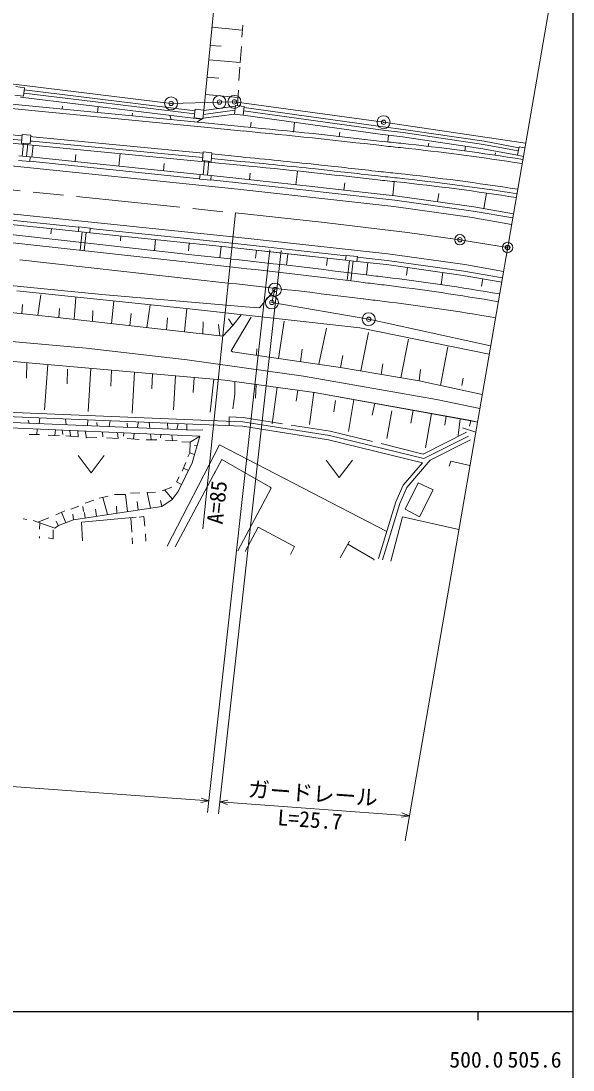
# Model space of a CAD drawing. Units: millimetres, scale not verified. Extents: x 40000 to 680000, y 20000 to 380000.
# Drawn here: x 515301 to 579000, y 198249 to 319200 of the extents above; entities that cross this region are included whole.
import ezdxf
from ezdxf.enums import TextEntityAlignment as Align

# ---------------------------------------------------------------- set-up
doc = ezdxf.new("R2010")
doc.units = ezdxf.units.MM
doc.header["$LTSCALE"] = 1000
doc.header["$PDMODE"] = 32
doc.header["$PDSIZE"] = 500
doc.linetypes.add('CHAIN', pattern=[18.5, 12, -1.5, 3.5, -1.5])
for name, color, linetype, lineweight in [('M-BGD', 7, 'Continuous', 13), ('M-BMK', 2, 'CHAIN', 13), ('M-BMK-OTRS', 5, 'Continuous', 13), ('M-BMK-ROW', 30, 'Continuous', 13), ('M-STR-HTXT', 7, 'Continuous', 13), ('M-STR-STRC', 7, 'Continuous', 13), ('M-TTL-BAND', 7, 'Continuous', 25)]:
    doc.layers.add(name, color=color, linetype=linetype, lineweight=lineweight)
doc.layers.add('M-OTRS', color=6, linetype='Continuous')
doc.styles.add('ＭＳ ゴシック', font='')
doc.styles.get('ＭＳ ゴシック').set_extended_font_data('MS Gothic')

msp = doc.modelspace()

# ---------------------------------------------------------------- linework, layer by layer
at = {"layer": 'M-BGD'}
for p, q in [((536419, 308883), (537869, 324021)), ((576690, 323388), (559636, 224668)), ((540841, 318136), (537338, 318476)), ((540780, 317336), (540887, 318726)), ((538404, 316304), (537138, 316382)), ((540608, 314398), (540741, 316257)), ((540608, 314398), (536979, 314726)), ((540457, 312343), (540541, 313889)), ((538134, 312598), (536785, 312703)), ((517002, 309329), (497093, 311237)), ((514718, 311629), (515710, 311507)), ((515588, 310514), (515710, 311507)), ((535347, 308476), (515632, 310872)), ((535393, 308853), (515678, 311249)), ((540300, 309430), (540419, 311210)), ((516955, 308831), (497045, 310739)), ((514596, 310636), (515588, 310514)), ((536148, 307875), (515233, 310417)), ((540363, 310366), (536596, 310726)), ((536864, 306924), (516955, 308831)), ((536912, 307422), (517002, 309329)), ((520050, 309063), (520085, 309388)), ((524141, 308665), (524212, 309325)), ((528125, 308277), (528155, 308562)), ((535294, 308040), (535414, 309033)), ((535414, 309033), (536407, 308913)), ((536286, 307920), (536407, 308913)), ((539930, 308472), (536325, 307982)), ((539993, 308924), (536348, 308429)), ((540056, 309377), (536403, 308880)), ((539930, 308472), (540067, 309462)), ((539930, 308472), (540921, 308335)), ((540067, 309462), (541058, 309325)), ((540921, 308335), (541058, 309325)), ((540989, 308830), (557061, 306606)), ((541042, 309206), (557110, 306982)), ((515396, 305444), (496710, 307235)), ((515444, 305962), (496759, 307753)), ((532473, 308322), (532623, 307840)), ((535294, 308040), (536286, 307920)), ((536325, 307982), (535608, 307549)), ((536929, 307420), (541049, 307010)), ((540921, 308335), (556998, 306110)), ((541791, 306962), (541849, 307518)), ((546750, 306399), (546866, 307512)), ((516576, 304879), (496667, 306787)), ((515366, 305121), (515458, 306116)), ((515458, 306116), (516454, 306024)), ((516361, 305028), (516454, 306024)), ((536879, 306923), (541000, 306512)), ((552024, 305833), (552080, 306369)), ((557630, 305242), (557704, 306025)), ((515366, 305121), (516361, 305028)), ((515593, 305099), (515441, 303629)), ((516091, 305053), (515939, 303578)), ((516619, 305327), (516391, 305349)), ((516669, 305845), (516439, 305867)), ((516573, 303512), (516716, 304897)), ((536485, 302972), (516576, 304879)), ((536273, 303445), (516619, 305327)), ((536321, 303962), (516668, 305845)), ((562303, 304713), (562352, 305110)), ((516366, 303533), (515073, 303667)), ((521553, 302997), (521636, 303801)), ((526590, 302477), (526739, 303921)), ((536241, 303103), (536334, 304099)), ((536334, 304099), (537330, 304006)), ((537237, 303011), (537330, 304006)), ((537316, 303864), (540702, 303527)), ((566506, 304197), (566576, 304757)), ((570016, 303714), (570063, 304013)), ((572577, 303729), (572780, 304708)), ((572577, 303729), (573269, 303585)), ((572780, 304708), (573440, 304571)), ((516310, 302986), (515017, 303120)), ((516310, 302986), (516366, 303533)), ((516315, 303035), (535910, 301009)), ((516366, 303533), (531055, 302015)), ((531748, 301920), (531834, 302751)), ((536241, 303103), (537237, 303011)), ((536496, 303080), (536330, 301470)), ((536485, 302972), (540606, 302562)), ((536994, 303033), (536827, 301418)), ((537268, 303346), (540650, 303009)), ((550321, 302546), (549327, 302653)), ((531055, 302015), (535962, 301508)), ((535905, 300961), (535962, 301508)), ((537255, 301374), (535962, 301508)), ((537198, 300827), (537255, 301374)), ((537255, 301374), (540449, 301044)), ((541667, 300909), (541751, 301667)), ((547033, 300313), (547204, 301855)), ((549272, 302136), (550266, 302029)), ((537198, 300827), (535905, 300961)), ((537204, 300876), (540398, 300546)), ((540398, 300546), (548862, 299606)), ((540453, 301043), (548916, 300103)), ((550208, 299961), (548916, 300103)), ((552567, 299699), (552661, 300540)), ((558191, 299075), (558369, 300683)), ((550154, 299463), (548862, 299606)), ((563376, 298359), (563508, 299305)), ((568716, 297573), (569025, 299344)), ((492395, 297969), (521940, 294915)), ((492446, 298465), (521992, 295411)), ((515495, 294419), (495616, 296623)), ((515394, 293514), (495516, 295719)), ((518805, 295239), (518745, 294655)), ((521997, 295462), (521940, 294915)), ((521997, 295462), (523290, 295328)), ((523290, 295328), (523233, 294781)), ((523285, 295277), (539678, 293583)), ((535373, 292214), (515495, 294419)), ((521940, 294915), (523233, 294781)), ((522368, 294870), (522150, 292765)), ((522806, 294825), (522588, 292720)), ((523233, 294781), (539627, 293086)), ((526836, 294409), (526780, 293861)), ((530827, 293996), (530696, 292733)), ((535273, 291310), (515394, 293514)), ((534722, 293593), (534631, 292715)), ((538392, 293214), (538256, 291895)), ((539617, 293087), (548878, 292060)), ((539617, 293087), (552761, 291629)), ((539678, 293583), (552816, 292125)), ((542464, 292772), (542362, 291854)), ((535066, 289441), (515187, 291646)), ((535373, 292214), (539490, 291758)), ((546080, 292370), (545932, 291041)), ((550659, 291862), (550565, 291007)), ((552822, 292175), (552761, 291629)), ((552761, 291629), (554053, 291485)), ((552822, 292175), (554114, 292032)), ((553189, 291581), (552934, 289285)), ((553626, 291533), (553371, 289237)), ((554114, 292032), (554053, 291485)), ((535273, 291310), (539390, 290853)), ((555340, 291343), (555182, 289920)), ((559893, 290768), (559769, 289881)), ((535066, 289441), (539183, 288985)), ((563979, 290198), (563785, 288802)), ((568590, 289475), (568439, 288612)), ((534731, 286000), (514838, 288071)), ((517257, 285268), (517579, 287621)), ((521455, 284807), (521643, 287334)), ((525748, 284318), (526024, 286889)), ((518818, 285108), (509693, 286045)), ((515399, 285459), (515497, 286506)), ((519684, 285009), (519740, 286044)), ((523550, 284568), (523606, 285838)), ((527851, 284078), (528029, 285454)), ((529831, 283853), (530217, 286464)), ((534156, 283396), (534453, 286019)), ((534731, 286000), (554409, 283822)), ((538824, 277788), (452669, 285436)), ((532075, 283597), (532191, 284976)), ((536275, 283137), (536328, 284501)), ((539750, 284098), (539257, 284850)), ((539750, 284098), (540694, 285335)), ((545657, 284581), (545001, 280283)), ((538238, 282898), (538091, 284201)), ((549685, 279613), (550569, 283790)), ((554409, 283822), (569333, 280799)), ((555395, 283289), (554518, 278855)), ((559998, 282498), (559130, 278065)), ((542461, 280646), (542534, 281404)), ((547544, 279919), (547729, 281360)), ((552153, 279259), (552423, 280642)), ((563713, 277172), (564549, 281649)), ((515956, 278030), (515989, 279810)), ((518015, 274376), (518416, 279594)), ((556843, 278457), (557060, 279658)), ((520634, 277366), (520655, 279061)), ((520635, 277361), (520656, 279056)), ((523044, 274188), (523381, 279153)), ((525669, 277098), (525762, 278947)), ((525670, 277093), (525763, 278942)), ((528113, 273998), (528400, 278708)), ((530396, 276792), (530464, 278530)), ((530397, 276786), (530465, 278525)), ((532886, 274372), (533129, 278288)), ((561263, 277700), (561403, 279009)), ((535159, 276386), (535282, 278102)), ((535160, 276381), (535284, 278097)), ((537138, 274112), (537543, 277896)), ((539959, 276040), (539987, 277624)), ((542350, 275710), (542448, 277292)), ((568527, 276136), (561263, 277700)), ((566177, 277178), (566336, 278011)), ((539757, 274474), (539975, 276164)), ((544271, 272757), (544853, 276963)), ((547070, 275359), (547259, 276634)), ((548588, 272681), (549106, 276382)), ((551383, 274131), (551606, 275441)), ((553076, 271876), (553706, 275554)), ((555808, 273737), (556112, 275121)), ((536044, 272683), (508762, 273796)), ((536065, 273183), (508784, 274295)), ((517420, 272770), (517478, 273446)), ((540956, 273486), (539309, 273552)), ((539309, 273552), (539316, 272551)), ((545482, 272770), (540956, 273486)), ((557518, 271066), (558079, 274269)), ((560278, 272844), (560553, 274320)), ((561976, 270002), (562684, 273936)), ((564191, 272595), (564377, 273631)), ((516241, 272820), (516115, 273194)), ((517116, 271514), (517186, 272142)), ((520508, 272642), (520426, 273328)), ((522983, 272538), (523001, 273225)), ((524104, 272492), (524054, 272911)), ((525465, 272435), (525601, 273121)), ((527597, 272346), (527541, 272816)), ((528708, 272300), (528855, 272990)), ((530166, 272239), (530082, 272941)), ((532238, 272153), (532214, 272851)), ((533299, 272108), (533437, 272798)), ((534435, 272061), (534434, 272754)), ((540857, 272489), (536044, 272683)), ((540907, 272987), (536065, 273183)), ((550799, 270918), (540857, 272489)), ((550897, 271408), (540907, 272987)), ((550996, 271899), (546470, 272614)), ((565729, 271400), (565982, 273341)), ((567780, 271810), (566237, 272294)), ((567043, 272478), (567217, 273118)), ((517422, 271506), (516246, 271537)), ((519738, 271362), (518451, 271447)), ((519210, 271397), (519303, 272052)), ((520130, 271522), (520071, 272019)), ((521884, 271241), (520460, 271376)), ((521023, 271322), (520944, 271982)), ((521884, 271241), (521869, 271942)), ((522869, 271154), (522696, 271907)), ((524057, 271162), (522776, 271153)), ((524762, 271257), (524695, 271822)), ((526525, 271055), (525183, 271149)), ((526525, 271055), (526442, 271747)), ((527124, 271331), (527157, 271717)), ((528933, 270962), (527545, 271068)), ((528275, 271012), (528348, 271666)), ((530324, 270915), (530244, 271585)), ((531412, 271133), (531447, 271534)), ((532791, 270805), (532710, 271480)), ((534813, 270637), (535945, 271342)), ((561785, 268741), (550897, 271408)), ((555874, 270704), (550996, 271899)), ((566711, 271785), (561724, 269271)), ((566936, 271338), (561785, 268741)), ((530988, 270913), (529759, 270918)), ((533308, 270782), (531969, 270840)), ((532153, 258632), (538211, 270336)), ((534813, 270637), (533879, 270693)), ((534773, 269426), (534813, 270637)), ((535613, 270212), (535309, 270267)), ((557504, 260328), (538211, 270336)), ((561620, 268267), (550799, 270918)), ((561724, 269271), (556846, 270466)), ((567161, 270892), (562532, 268558)), ((521911, 269105), (523411, 267105)), ((523411, 267105), (524911, 269105)), ((534551, 268947), (534773, 269426)), ((535319, 269208), (534773, 269426)), ((550535, 268582), (552035, 266582)), ((552035, 266582), (553535, 268582)), ((559813, 265409), (562532, 268558)), ((533882, 267280), (534328, 268298)), ((534614, 267385), (534043, 267649)), ((559384, 265676), (561620, 268267)), ((564716, 267858), (564911, 268457)), ((564718, 267853), (564913, 268452)), ((567110, 267935), (564913, 268452)), ((537742, 267284), (533087, 258570)), ((533241, 266084), (533538, 266634)), ((531591, 265010), (532727, 265441)), ((532782, 264048), (531886, 265122)), ((533819, 265751), (533241, 266084)), ((558562, 263753), (559384, 265676)), ((559032, 263581), (559813, 265409)), ((561142, 265960), (559617, 262910)), ((562863, 265137), (561142, 265960)), ((561278, 262026), (562863, 265137)), ((523691, 263955), (522712, 263590)), ((525375, 264404), (524329, 264189)), ((525276, 262284), (524735, 264273)), ((529011, 264787), (527943, 264748)), ((528836, 262823), (528718, 263806)), ((530840, 264868), (529845, 264837)), ((530257, 263038), (529845, 264837)), ((531549, 263233), (531389, 263917)), ((556545, 257222), (558562, 263753)), ((520361, 262716), (519337, 262274)), ((520461, 261350), (519986, 262554)), ((521055, 262926), (521986, 263255)), ((522517, 262657), (522451, 263211)), ((522710, 261896), (522636, 262518)), ((524015, 262093), (523916, 262926)), ((526352, 262447), (526305, 263263)), ((557022, 257075), (559032, 263581)), ((559617, 262910), (561278, 262026)), ((515982, 261720), (515572, 261801)), ((519202, 260720), (516719, 261615)), ((518516, 261928), (517262, 261419)), ((517444, 260620), (517476, 261342)), ((519593, 261014), (519381, 261516)), ((521355, 261685), (521275, 262355)), ((528074, 260252), (527981, 261928)), ((529471, 262055), (528935, 261991)), ((529578, 260943), (529471, 262055)), ((557981, 256917), (559311, 262048)), ((565840, 260583), (559311, 262048)), ((519007, 259505), (519006, 260514)), ((529727, 259223), (529689, 260086)), ((541172, 258033), (542688, 260838)), ((517431, 259589), (517445, 259751)), ((519007, 259505), (518430, 259601)), ((528151, 258898), (528113, 259594)), ((553191, 259210), (552140, 257305)), ((556043, 257103), (553017, 258894)), ((556043, 257103), (556014, 257048))]:
    msp.add_line(p, q, dxfattribs=at)
for points in [[(556998, 306110), (559338, 305830), (568605, 304456), (572577, 303729)], [(557061, 306606), (559404, 306326), (568686, 304950), (572678, 304219)], [(557110, 306982), (559454, 306702), (568748, 305325), (572755, 304591)], [(550208, 299961), (558490, 299041), (567548, 297776), (572128, 296978)], [(550154, 299463), (558428, 298544), (567470, 297281), (572042, 296484)], [(568250, 274534), (563254, 275553), (547903, 278251), (534490, 280127), (522829, 281465), (481954, 285146), (471798, 285866), (441110, 288575), (402375, 291887), (363661, 295028), (346748, 295822), (330911, 296161), (316087, 296161), (302267, 295882), (276331, 294751), (265015, 294045), (243839, 292439), (69593, 276055)], [(554108, 291981), (557551, 291599), (566398, 290364), (570851, 289588)], [(554053, 291485), (557490, 291104), (566319, 289871), (570766, 289096)], [(539750, 284098), (538612, 282852), (518818, 285108)], [(561263, 277700), (552182, 279255), (539719, 281039), (539556, 281183), (541879, 285057)], [(567977, 272950), (567196, 273123), (549151, 276375), (538824, 277788)], [(567976, 272946), (567199, 273117), (549152, 276370), (538826, 277783)], [(535945, 271342), (511390, 272389), (487922, 273677)], [(536270, 272068), (535301, 272025), (504294, 273318)], [(519202, 260720), (519622, 261035), (521379, 261695), (531551, 263233), (532766, 264026), (533426, 264944), (535041, 268263), (535945, 271342)], [(540307, 258091), (544154, 265352), (544039, 265469), (538489, 268628), (537540, 266906)], [(527580, 262633), (527347, 264592), (526075, 264597)], [(528577, 261983), (522295, 261405), (522418, 259278)], [(546389, 257687), (546844, 258600), (542688, 260838)]]:
    msp.add_lwpolyline(points, dxfattribs=at)
for centre in [(565946, 293974), (571454, 293079)]:
    msp.add_circle(centre, 600, dxfattribs=at)
for centre, radius, start, end in [((463725, -499346), 809555, 83.38881, 84.52515), ((463725, -499346), 810055, 83.38881, 84.52515), ((473799, -500784), 809888, 83.95529, 84.112), ((473799, -500784), 810388, 83.95529, 84.112), ((529961, 29583), 277055, 81.0193, 83.95531), ((529961, 29583), 276555, 81.02079, 83.95531), ((463725, -499346), 805585, 83.38881, 84.52515), ((463725, -499346), 806035, 83.90758, 84.52515), ((463725, -499346), 806555, 83.90756, 84.52515), ((463725, -499346), 806555, 83.38881, 83.83653), ((463725, -499346), 806035, 83.38881, 83.8365), ((473799, -500784), 806368, 83.95529, 84.112), ((473799, -500784), 806888, 83.95529, 84.112), ((529961, 29583), 273555, 81.0298, 83.95531), ((473799, -500784), 805918, 83.95529, 84.112), ((529961, 29583), 272585, 81.03276, 83.95531), ((529961, 29583), 273035, 81.03139, 83.95531), ((454912, -498275), 794547, 82.7526, 83.88788), ((454912, -498275), 793637, 82.7526, 83.88788), ((462059, -499183), 794579, 83.11382, 83.27209), ((526004, 30302), 261246, 80.18692, 83.11383), ((454912, -498275), 791757, 82.7526, 83.88788), ((462059, -499183), 793669, 83.11382, 83.27209), ((526004, 30302), 260336, 80.18688, 83.11383), ((462059, -499183), 791789, 83.11382, 83.27209), ((526004, 30302), 258456, 80.18679, 83.11383)]:
    msp.add_arc(centre, radius, start, end, dxfattribs=at)
msp.add_point((565946, 293974), dxfattribs=at)
at = {"layer": 'M-BMK'}
msp.add_line((411282, 310374), (540038, 297064), dxfattribs=at)
msp.add_lwpolyline([(540038, 297064), (549982, 296013), (559911, 294824), (565946, 293974), (571454, 293079)], dxfattribs=at)
at = {"layer": 'M-BMK-OTRS'}
for points in [[(415945, 322433), (437677, 319578), (460246, 316596), (466203, 316863), (481198, 315020), (486888, 315359), (500946, 313573), (532626, 309698), (538206, 309843), (539930, 309874), (557141, 307528), (573533, 305114)], [(477239, 293465), (483538, 292532), (504638, 289610), (524639, 287666), (539906, 286359), (541163, 286250), (542818, 286132), (544605, 288235)], [(544605, 288235), (544247, 286744), (555424, 284812), (569494, 281733)]]:
    msp.add_lwpolyline(points, dxfattribs=at)
at = {"layer": 'M-BMK-ROW'}
for points in [[(415945, 322433), (437677, 319578), (460246, 316596), (466203, 316863), (481198, 315020), (486888, 315359), (500946, 313573), (532626, 309698), (538206, 309843), (539930, 309874), (557141, 307528), (573533, 305114)], [(477239, 293465), (483538, 292532), (504638, 289610), (524639, 287666), (539906, 286359), (541163, 286250), (542818, 286132), (544605, 288235)], [(544605, 288235), (544247, 286744), (555424, 284812), (569494, 281733)]]:
    msp.add_lwpolyline(points, dxfattribs=at)
for centre in [(532626, 309698), (538206, 309843), (539930, 309874), (557141, 307528), (544605, 288235), (544247, 286744), (555424, 284812)]:
    msp.add_circle(centre, 750, dxfattribs=at)
for p in [(532626, 309698), (538206, 309843), (539930, 309874), (557141, 307528), (544605, 288235), (544247, 286744), (555424, 284812)]:
    msp.add_point(p, dxfattribs=at)
at = {"layer": 'M-OTRS'}
msp.add_point((571454, 293079), dxfattribs=at)
at = {"layer": 'M-STR-HTXT'}
for p, q in [((540038, 297064), (536273, 260642)), ((544021, 292823), (536820, 227928)), ((545317, 292720), (538112, 227784)), ((454287, 235348), (536969, 229275)), ((536969, 229275), (536053, 229092)), ((536969, 229275), (536090, 229590)), ((538266, 229180), (539182, 229363)), ((538266, 229180), (560138, 227573)), ((538266, 229180), (539146, 228864)), ((560138, 227573), (559222, 227390)), ((560138, 227573), (559258, 227889))]:
    msp.add_line(p, q, dxfattribs=at)
at = {"layer": 'M-STR-STRC'}
for p, q in [((411565, 313109), (540321, 299800)), ((411000, 307638), (539755, 294329))]:
    msp.add_line(p, q, dxfattribs=at)
for points in [[(540321, 299800), (558334, 297800), (567355, 296540), (571915, 295745)], [(539755, 294329), (557645, 292343), (566513, 291105), (570979, 290327)]]:
    msp.add_lwpolyline(points, dxfattribs=at)
at = {"layer": 'M-TTL-BAND'}
for p, q in [((579000, 20000), (579000, 370000)), ((40000, 205000), (579000, 205000)), ((568000, 205000), (568000, 204000))]:
    msp.add_line(p, q, dxfattribs=at)

# ---------------------------------------------------------------- texts
at = {"layer": 'M-STR-HTXT', "style": 'ＭＳ ゴシック'}
for s, rotation, p in [('A=85', 83.804, (539112, 261063)), ('ガードレール', 355.908, (541397, 229219))]:
    msp.add_text(s, height=1833, rotation=rotation, dxfattribs=at).set_placement(p, align=Align.BOTTOM_LEFT)
msp.add_text('L=25.7', height=1833, rotation=355.908, dxfattribs=at).set_placement((548543, 225664), align=Align.BOTTOM_CENTER)
at = {"layer": 'M-TTL-BAND', "style": 'ＭＳ ゴシック'}
for s, p in [('500.0', (567844, 199445)), ('505.6', (574558, 199445))]:
    msp.add_text(s, height=1833, dxfattribs=at).set_placement(p, align=Align.MIDDLE_CENTER)

doc.saveas('drawing.dxf')
